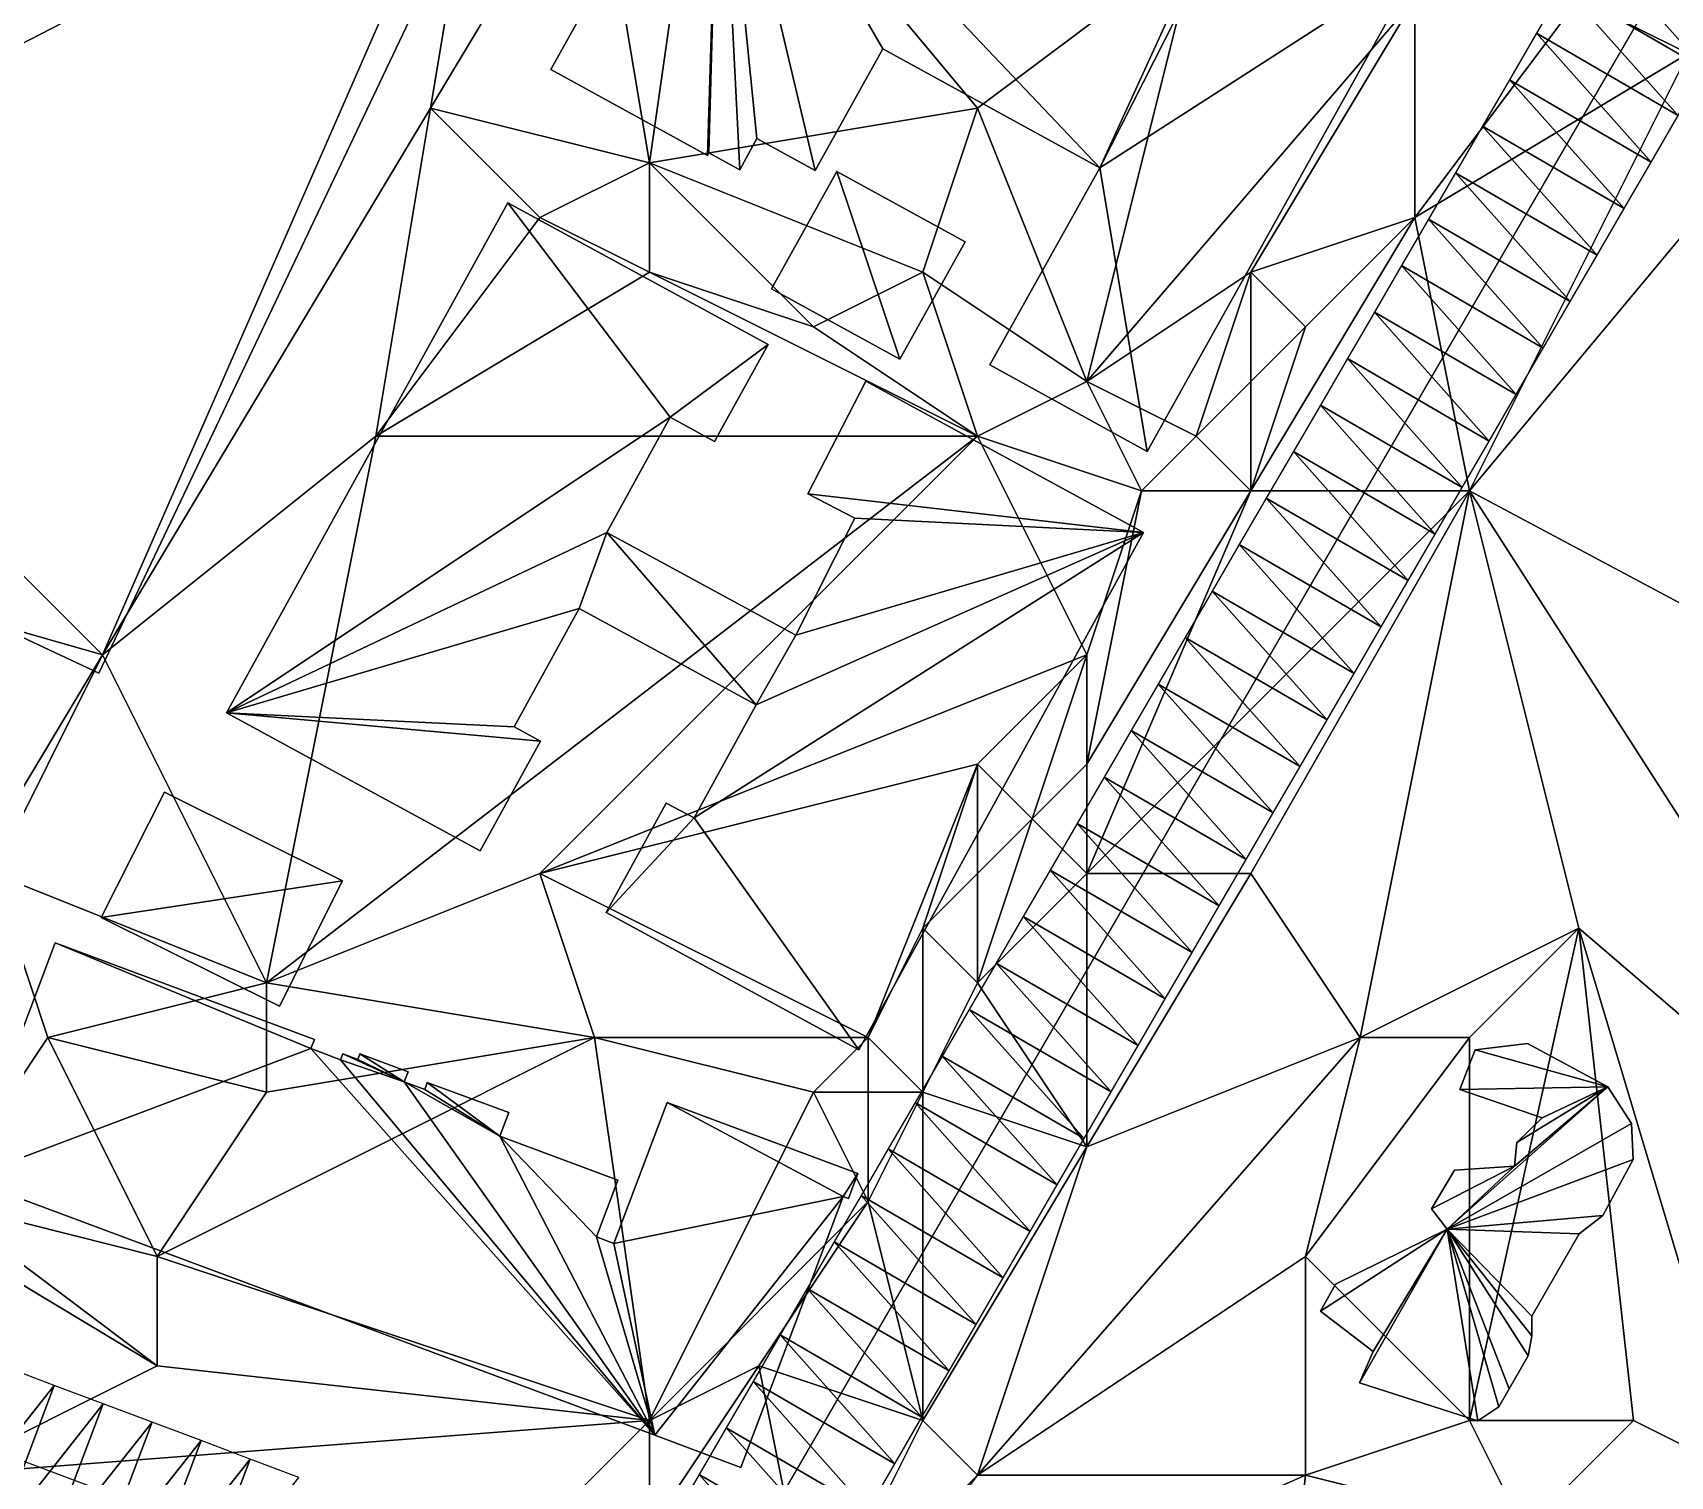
# Model space of a CAD drawing. Header units: metres. Extents: x -1103 to 901, y -902 to 905.
# Drawn here: x -946.6 to -886.7, y -166 to -113.2 of the extents above; entities that cross this region are included whole.
import ezdxf

# ---------------------------------------------------------------- set-up
doc = ezdxf.new("R2010")
doc.units = ezdxf.units.M
for name, color, linetype in [('OSM_BUILDING_FOOTPRINTS', 7, 'CONTINUOUS'), ('OSM_BUILDING_ROOFS', 1, 'CONTINUOUS'), ('OSM_BUILDING_WALLS', 8, 'CONTINUOUS'), ('OSM_ROAD_AXES', 2, 'CONTINUOUS'), ('OSM_ROAD_SURFACE', 9, 'CONTINUOUS'), ('OSM_TERRAIN', 3, 'CONTINUOUS')]:
    doc.layers.add(name, color=color, linetype=linetype)

msp = doc.modelspace()

# ---------------------------------------------------------------- linework, layer by layer
at = {"layer": 'OSM_BUILDING_FOOTPRINTS'}
for points in [[(-953.57, -92.561, 19.143), (-928.71, -104.239, 19.143), (-944.14, -136.664, 19.143), (-969, -124.998, 19.143), (-953.57, -92.561, 19.143)], [(-915.456, -113.827, 19.587), (-917.932, -118.284, 19.587), (-920.065, -117.112, 19.587), (-920.695, -118.251, 19.587), (-921.823, -117.631, 19.587), (-921.878, -117.731, 19.587), (-927.604, -114.59, 19.587), (-921.436, -103.52, 19.587), (-904.955, -112.588, 19.587), (-901.96, -107.225, 19.587), (-895.792, -110.62, 19.587), (-905.784, -128.557, 19.587), (-911.543, -125.395, 19.587), (-907.519, -118.184, 19.587), (-915.456, -113.827, 19.587)], [(-919.535, -122.608, 19.176), (-917.136, -118.317, 19.176), (-912.449, -120.894, 19.176), (-914.837, -125.185, 19.176), (-919.535, -122.608, 19.176)], [(-918.639, -135.282, 18.55), (-916.484, -131.002, 18.55), (-918.197, -130.106, 18.55), (-916.075, -125.992, 18.55), (-905.916, -131.521, 18.55), (-916.34, -150.443, 18.55), (-925.581, -145.423, 18.55), (-923.381, -141.419, 18.55), (-922.364, -141.961, 18.55), (-920.087, -137.825, 18.55), (-926.565, -134.308, 18.55), (-928.941, -138.633, 18.55), (-927.979, -139.152, 18.55), (-930.19, -143.167, 18.55), (-939.464, -138.124, 18.55), (-929.174, -119.467, 18.55), (-919.656, -124.643, 18.55), (-921.613, -128.193, 18.55), (-923.238, -127.308, 18.55), (-925.559, -131.522, 18.55), (-918.639, -135.282, 18.55)], [(-941.741, -141.022, 18.772), (-935.22, -144.262, 18.772), (-937.53, -148.851, 18.772), (-944.051, -145.611, 18.772), (-941.741, -141.022, 18.772)], [(-920.65, -165.727, 17.542), (-923.801, -164.544, 17.542), (-948.992, -155.155, 17.542), (-945.743, -146.529, 17.542), (-936.247, -150.068, 17.542), (-936.38, -150.399, 17.542), (-935.297, -150.809, 17.542), (-935.219, -150.587, 17.542), (-934.667, -150.798, 17.542), (-934.589, -150.587, 17.542), (-932.821, -151.251, 17.542), (-932.964, -151.616, 17.542), (-932.213, -151.892, 17.542), (-932.124, -151.638, 17.542), (-929.14, -152.744, 17.542), (-929.471, -153.606, 17.542), (-925.149, -155.21, 17.542), (-925.934, -157.289, 17.542), (-925.293, -157.532, 17.542), (-923.348, -152.368, 17.542), (-916.373, -154.966, 17.542), (-916.715, -155.884, 17.542), (-916.903, -155.807, 17.542), (-920.65, -165.727, 17.542)], [(-893.79, -150.443, 16.084), (-894.343, -151.892, 16.084), (-891.336, -152.931, 16.084), (-892.265, -153.838, 16.084), (-892.353, -154.701, 16.084), (-894.542, -154.844, 16.084), (-895.382, -156.26, 16.084), (-894.818, -157.001, 16.084), (-898.897, -159.014, 16.084), (-899.45, -160.009, 16.084), (-897.515, -161.48, 16.084), (-898.024, -162.63, 16.084), (-893.69, -164.023, 16.084), (-892.928, -163.504, 16.084), (-892.541, -162.851, 16.084), (-891.845, -161.635, 16.084), (-891.712, -160.905, 16.084), (-891.712, -160.186, 16.084), (-889.988, -157.178, 16.084), (-889.114, -156.503, 16.084), (-888.009, -154.457, 16.084), (-888.064, -153.141, 16.084), (-888.938, -151.803, 16.084), (-891.878, -150.211, 16.084), (-893.79, -150.443, 16.084)]]:
    msp.add_polyline3d(points, close=True, dxfattribs=at)
at = {"layer": 'OSM_BUILDING_ROOFS'}
for points in [[(-928.71, -104.239, 43.543), (-953.57, -92.561, 43.543), (-969, -124.998, 43.543)], [(-921.436, -103.52, 37.587), (-927.604, -114.59, 37.587), (-921.878, -117.731, 37.587)], [(-921.436, -103.52, 37.587), (-921.878, -117.731, 37.587), (-921.823, -117.631, 37.587)], [(-921.436, -103.52, 37.587), (-921.823, -117.631, 37.587), (-920.695, -118.251, 37.587)], [(-907.519, -118.184, 37.587), (-904.955, -112.588, 37.587), (-921.436, -103.52, 37.587)], [(-921.436, -103.52, 37.587), (-920.695, -118.251, 37.587), (-920.065, -117.112, 37.587)], [(-921.436, -103.52, 37.587), (-920.065, -117.112, 37.587), (-917.932, -118.284, 37.587)], [(-921.436, -103.52, 37.587), (-917.932, -118.284, 37.587), (-915.456, -113.827, 37.587)], [(-921.436, -103.52, 37.587), (-915.456, -113.827, 37.587), (-907.519, -118.184, 37.587)], [(-928.71, -104.239, 43.543), (-969, -124.998, 43.543), (-944.14, -136.664, 43.543)], [(-907.519, -118.184, 37.587), (-895.792, -110.62, 37.587), (-901.96, -107.225, 37.587)], [(-907.519, -118.184, 37.587), (-901.96, -107.225, 37.587), (-904.955, -112.588, 37.587)], [(-907.519, -118.184, 37.587), (-905.784, -128.557, 37.587), (-895.792, -110.62, 37.587)], [(-917.136, -118.317, 29.176), (-919.535, -122.608, 29.176), (-914.837, -125.185, 29.176)], [(-917.136, -118.317, 29.176), (-914.837, -125.185, 29.176), (-912.449, -120.894, 29.176)], [(-907.519, -118.184, 37.587), (-911.543, -125.395, 37.587), (-905.784, -128.557, 37.587)], [(-923.238, -127.308, 36.55), (-929.174, -119.467, 36.55), (-939.464, -138.124, 36.55)], [(-923.238, -127.308, 36.55), (-919.656, -124.643, 36.55), (-929.174, -119.467, 36.55)], [(-923.238, -127.308, 36.55), (-921.613, -128.193, 36.55), (-919.656, -124.643, 36.55)], [(-905.916, -131.521, 36.55), (-916.075, -125.992, 36.55), (-918.197, -130.106, 36.55)], [(-925.559, -131.522, 36.55), (-923.238, -127.308, 36.55), (-939.464, -138.124, 36.55)], [(-905.916, -131.521, 36.55), (-918.197, -130.106, 36.55), (-916.484, -131.002, 36.55)], [(-905.916, -131.521, 36.55), (-916.484, -131.002, 36.55), (-918.639, -135.282, 36.55)], [(-925.559, -131.522, 36.55), (-939.464, -138.124, 36.55), (-926.565, -134.308, 36.55)], [(-925.559, -131.522, 36.55), (-926.565, -134.308, 36.55), (-920.087, -137.825, 36.55)], [(-920.087, -137.825, 36.55), (-918.639, -135.282, 36.55), (-925.559, -131.522, 36.55)], [(-922.364, -141.961, 36.55), (-916.34, -150.443, 36.55), (-905.916, -131.521, 36.55)], [(-920.087, -137.825, 36.55), (-922.364, -141.961, 36.55), (-905.916, -131.521, 36.55)], [(-920.087, -137.825, 36.55), (-905.916, -131.521, 36.55), (-918.639, -135.282, 36.55)], [(-939.464, -138.124, 36.55), (-928.941, -138.633, 36.55), (-926.565, -134.308, 36.55)], [(-939.464, -138.124, 36.55), (-930.19, -143.167, 36.55), (-927.979, -139.152, 36.55)], [(-939.464, -138.124, 36.55), (-927.979, -139.152, 36.55), (-928.941, -138.633, 36.55)], [(-935.22, -144.262, 28.772), (-941.741, -141.022, 28.772), (-944.051, -145.611, 28.772)], [(-922.364, -141.961, 36.55), (-923.381, -141.419, 36.55), (-925.581, -145.423, 36.55)], [(-922.364, -141.961, 36.55), (-925.581, -145.423, 36.55), (-916.34, -150.443, 36.55)], [(-935.22, -144.262, 28.772), (-944.051, -145.611, 28.772), (-937.53, -148.851, 28.772)], [(-936.38, -150.399, 35.542), (-945.743, -146.529, 35.542), (-948.992, -155.155, 35.542)], [(-936.38, -150.399, 35.542), (-936.247, -150.068, 35.542), (-945.743, -146.529, 35.542)], [(-888.938, -151.803, 21.284), (-891.878, -150.211, 21.284), (-893.79, -150.443, 21.284)], [(-936.38, -150.399, 35.542), (-948.992, -155.155, 35.542), (-923.801, -164.544, 35.542)], [(-923.801, -164.544, 35.542), (-935.297, -150.809, 35.542), (-936.38, -150.399, 35.542)], [(-932.964, -151.616, 35.542), (-935.219, -150.587, 35.542), (-935.297, -150.809, 35.542)], [(-923.801, -164.544, 35.542), (-932.964, -151.616, 35.542), (-935.297, -150.809, 35.542)], [(-932.964, -151.616, 35.542), (-934.667, -150.798, 35.542), (-935.219, -150.587, 35.542)], [(-932.964, -151.616, 35.542), (-934.589, -150.587, 35.542), (-934.667, -150.798, 35.542)], [(-932.964, -151.616, 35.542), (-932.821, -151.251, 35.542), (-934.589, -150.587, 35.542)], [(-888.938, -151.803, 21.284), (-893.79, -150.443, 21.284), (-894.343, -151.892, 21.284)], [(-929.471, -153.606, 35.542), (-932.213, -151.892, 35.542), (-932.964, -151.616, 35.542)], [(-923.801, -164.544, 35.542), (-929.471, -153.606, 35.542), (-932.964, -151.616, 35.542)], [(-929.471, -153.606, 35.542), (-932.124, -151.638, 35.542), (-932.213, -151.892, 35.542)], [(-929.471, -153.606, 35.542), (-929.14, -152.744, 35.542), (-932.124, -151.638, 35.542)], [(-894.818, -157.001, 21.284), (-888.064, -153.141, 21.284), (-888.938, -151.803, 21.284)], [(-894.818, -157.001, 21.284), (-888.938, -151.803, 21.284), (-892.353, -154.701, 21.284)], [(-888.938, -151.803, 21.284), (-894.343, -151.892, 21.284), (-891.336, -152.931, 21.284)], [(-888.938, -151.803, 21.284), (-892.265, -153.838, 21.284), (-892.353, -154.701, 21.284)], [(-888.938, -151.803, 21.284), (-891.336, -152.931, 21.284), (-892.265, -153.838, 21.284)], [(-916.903, -155.807, 35.542), (-923.348, -152.368, 35.542), (-925.293, -157.532, 35.542)], [(-916.903, -155.807, 35.542), (-916.373, -154.966, 35.542), (-923.348, -152.368, 35.542)], [(-894.818, -157.001, 21.284), (-888.009, -154.457, 21.284), (-888.064, -153.141, 21.284)], [(-925.934, -157.289, 35.542), (-925.149, -155.21, 35.542), (-929.471, -153.606, 35.542)], [(-923.801, -164.544, 35.542), (-925.934, -157.289, 35.542), (-929.471, -153.606, 35.542)], [(-894.818, -157.001, 21.284), (-889.114, -156.503, 21.284), (-888.009, -154.457, 21.284)], [(-916.903, -155.807, 35.542), (-916.715, -155.884, 35.542), (-916.373, -154.966, 35.542)], [(-892.353, -154.701, 21.284), (-894.542, -154.844, 21.284), (-895.382, -156.26, 21.284)], [(-892.353, -154.701, 21.284), (-895.382, -156.26, 21.284), (-894.818, -157.001, 21.284)], [(-923.801, -164.544, 35.542), (-916.903, -155.807, 35.542), (-925.293, -157.532, 35.542)], [(-923.801, -164.544, 35.542), (-920.65, -165.727, 35.542), (-916.903, -155.807, 35.542)], [(-894.818, -157.001, 21.284), (-889.988, -157.178, 21.284), (-889.114, -156.503, 21.284)], [(-923.801, -164.544, 35.542), (-925.293, -157.532, 35.542), (-925.934, -157.289, 35.542)], [(-894.818, -157.001, 21.284), (-898.897, -159.014, 21.284), (-899.45, -160.009, 21.284)], [(-894.818, -157.001, 21.284), (-899.45, -160.009, 21.284), (-897.515, -161.48, 21.284)], [(-894.818, -157.001, 21.284), (-897.515, -161.48, 21.284), (-898.024, -162.63, 21.284)], [(-894.818, -157.001, 21.284), (-898.024, -162.63, 21.284), (-893.69, -164.023, 21.284)], [(-894.818, -157.001, 21.284), (-893.69, -164.023, 21.284), (-892.928, -163.504, 21.284)], [(-894.818, -157.001, 21.284), (-892.928, -163.504, 21.284), (-892.541, -162.851, 21.284)], [(-894.818, -157.001, 21.284), (-892.541, -162.851, 21.284), (-891.845, -161.635, 21.284)], [(-894.818, -157.001, 21.284), (-891.845, -161.635, 21.284), (-891.712, -160.905, 21.284)], [(-894.818, -157.001, 21.284), (-891.712, -160.905, 21.284), (-891.712, -160.186, 21.284)], [(-894.818, -157.001, 21.284), (-891.712, -160.186, 21.284), (-889.988, -157.178, 21.284)]]:
    msp.add_3dface(points, dxfattribs=at)
at = {"layer": 'OSM_BUILDING_WALLS'}
for points in [[(-921.436, -103.52, 19.587), (-927.604, -114.59, 19.587), (-927.604, -114.59, 37.587)], [(-921.436, -103.52, 19.587), (-927.604, -114.59, 37.587), (-921.436, -103.52, 37.587)], [(-944.14, -136.664, 19.143), (-928.71, -104.239, 19.143), (-928.71, -104.239, 43.543)], [(-944.14, -136.664, 19.143), (-928.71, -104.239, 43.543), (-944.14, -136.664, 43.543)], [(-905.784, -128.557, 19.587), (-895.792, -110.62, 19.587), (-895.792, -110.62, 37.587)], [(-905.784, -128.557, 19.587), (-895.792, -110.62, 37.587), (-905.784, -128.557, 37.587)], [(-917.932, -118.284, 19.587), (-915.456, -113.827, 19.587), (-915.456, -113.827, 37.587)], [(-917.932, -118.284, 19.587), (-915.456, -113.827, 37.587), (-917.932, -118.284, 37.587)], [(-915.456, -113.827, 19.587), (-907.519, -118.184, 19.587), (-907.519, -118.184, 37.587)], [(-915.456, -113.827, 19.587), (-907.519, -118.184, 37.587), (-915.456, -113.827, 37.587)], [(-927.604, -114.59, 19.587), (-921.878, -117.731, 19.587), (-921.878, -117.731, 37.587)], [(-927.604, -114.59, 19.587), (-921.878, -117.731, 37.587), (-927.604, -114.59, 37.587)], [(-920.695, -118.251, 19.587), (-920.065, -117.112, 19.587), (-920.065, -117.112, 37.587)], [(-920.695, -118.251, 19.587), (-920.065, -117.112, 37.587), (-920.695, -118.251, 37.587)], [(-920.065, -117.112, 19.587), (-917.932, -118.284, 19.587), (-917.932, -118.284, 37.587)], [(-920.065, -117.112, 19.587), (-917.932, -118.284, 37.587), (-920.065, -117.112, 37.587)], [(-921.878, -117.731, 19.587), (-921.823, -117.631, 19.587), (-921.823, -117.631, 37.587)], [(-921.878, -117.731, 19.587), (-921.823, -117.631, 37.587), (-921.878, -117.731, 37.587)], [(-921.823, -117.631, 19.587), (-920.695, -118.251, 19.587), (-920.695, -118.251, 37.587)], [(-921.823, -117.631, 19.587), (-920.695, -118.251, 37.587), (-921.823, -117.631, 37.587)], [(-917.136, -118.317, 19.176), (-919.535, -122.608, 19.176), (-919.535, -122.608, 29.176)], [(-917.136, -118.317, 19.176), (-919.535, -122.608, 29.176), (-917.136, -118.317, 29.176)], [(-912.449, -120.894, 19.176), (-917.136, -118.317, 19.176), (-917.136, -118.317, 29.176)], [(-912.449, -120.894, 19.176), (-917.136, -118.317, 29.176), (-912.449, -120.894, 29.176)], [(-907.519, -118.184, 19.587), (-911.543, -125.395, 19.587), (-911.543, -125.395, 37.587)], [(-907.519, -118.184, 19.587), (-911.543, -125.395, 37.587), (-907.519, -118.184, 37.587)], [(-929.174, -119.467, 18.55), (-939.464, -138.124, 18.55), (-939.464, -138.124, 36.55)], [(-929.174, -119.467, 18.55), (-939.464, -138.124, 36.55), (-929.174, -119.467, 36.55)], [(-919.656, -124.643, 18.55), (-929.174, -119.467, 18.55), (-929.174, -119.467, 36.55)], [(-919.656, -124.643, 18.55), (-929.174, -119.467, 36.55), (-919.656, -124.643, 36.55)], [(-914.837, -125.185, 19.176), (-912.449, -120.894, 19.176), (-912.449, -120.894, 29.176)], [(-914.837, -125.185, 19.176), (-912.449, -120.894, 29.176), (-914.837, -125.185, 29.176)], [(-919.535, -122.608, 19.176), (-914.837, -125.185, 19.176), (-914.837, -125.185, 29.176)], [(-919.535, -122.608, 19.176), (-914.837, -125.185, 29.176), (-919.535, -122.608, 29.176)], [(-969, -124.998, 19.143), (-944.14, -136.664, 19.143), (-944.14, -136.664, 43.543)], [(-969, -124.998, 19.143), (-944.14, -136.664, 43.543), (-969, -124.998, 43.543)], [(-921.613, -128.193, 18.55), (-919.656, -124.643, 18.55), (-919.656, -124.643, 36.55)], [(-921.613, -128.193, 18.55), (-919.656, -124.643, 36.55), (-921.613, -128.193, 36.55)], [(-911.543, -125.395, 19.587), (-905.784, -128.557, 19.587), (-905.784, -128.557, 37.587)], [(-911.543, -125.395, 19.587), (-905.784, -128.557, 37.587), (-911.543, -125.395, 37.587)], [(-916.075, -125.992, 18.55), (-918.197, -130.106, 18.55), (-918.197, -130.106, 36.55)], [(-916.075, -125.992, 18.55), (-918.197, -130.106, 36.55), (-916.075, -125.992, 36.55)], [(-905.916, -131.521, 18.55), (-916.075, -125.992, 18.55), (-916.075, -125.992, 36.55)], [(-905.916, -131.521, 18.55), (-916.075, -125.992, 36.55), (-905.916, -131.521, 36.55)], [(-925.559, -131.522, 18.55), (-923.238, -127.308, 18.55), (-923.238, -127.308, 36.55)], [(-925.559, -131.522, 18.55), (-923.238, -127.308, 36.55), (-925.559, -131.522, 36.55)], [(-923.238, -127.308, 18.55), (-921.613, -128.193, 18.55), (-921.613, -128.193, 36.55)], [(-923.238, -127.308, 18.55), (-921.613, -128.193, 36.55), (-923.238, -127.308, 36.55)], [(-918.197, -130.106, 18.55), (-916.484, -131.002, 18.55), (-916.484, -131.002, 36.55)], [(-918.197, -130.106, 18.55), (-916.484, -131.002, 36.55), (-918.197, -130.106, 36.55)], [(-916.484, -131.002, 18.55), (-918.639, -135.282, 18.55), (-918.639, -135.282, 36.55)], [(-916.484, -131.002, 18.55), (-918.639, -135.282, 36.55), (-916.484, -131.002, 36.55)], [(-918.639, -135.282, 18.55), (-925.559, -131.522, 18.55), (-925.559, -131.522, 36.55)], [(-918.639, -135.282, 18.55), (-925.559, -131.522, 36.55), (-918.639, -135.282, 36.55)], [(-916.34, -150.443, 18.55), (-905.916, -131.521, 18.55), (-905.916, -131.521, 36.55)], [(-916.34, -150.443, 18.55), (-905.916, -131.521, 36.55), (-916.34, -150.443, 36.55)], [(-928.941, -138.633, 18.55), (-926.565, -134.308, 18.55), (-926.565, -134.308, 36.55)], [(-928.941, -138.633, 18.55), (-926.565, -134.308, 36.55), (-928.941, -138.633, 36.55)], [(-926.565, -134.308, 18.55), (-920.087, -137.825, 18.55), (-920.087, -137.825, 36.55)], [(-926.565, -134.308, 18.55), (-920.087, -137.825, 36.55), (-926.565, -134.308, 36.55)], [(-939.464, -138.124, 18.55), (-930.19, -143.167, 18.55), (-930.19, -143.167, 36.55)], [(-939.464, -138.124, 18.55), (-930.19, -143.167, 36.55), (-939.464, -138.124, 36.55)], [(-920.087, -137.825, 18.55), (-922.364, -141.961, 18.55), (-922.364, -141.961, 36.55)], [(-920.087, -137.825, 18.55), (-922.364, -141.961, 36.55), (-920.087, -137.825, 36.55)], [(-927.979, -139.152, 18.55), (-928.941, -138.633, 18.55), (-928.941, -138.633, 36.55)], [(-927.979, -139.152, 18.55), (-928.941, -138.633, 36.55), (-927.979, -139.152, 36.55)], [(-930.19, -143.167, 18.55), (-927.979, -139.152, 18.55), (-927.979, -139.152, 36.55)], [(-930.19, -143.167, 18.55), (-927.979, -139.152, 36.55), (-930.19, -143.167, 36.55)], [(-941.741, -141.022, 18.772), (-944.051, -145.611, 18.772), (-944.051, -145.611, 28.772)], [(-941.741, -141.022, 18.772), (-944.051, -145.611, 28.772), (-941.741, -141.022, 28.772)], [(-935.22, -144.262, 18.772), (-941.741, -141.022, 18.772), (-941.741, -141.022, 28.772)], [(-935.22, -144.262, 18.772), (-941.741, -141.022, 28.772), (-935.22, -144.262, 28.772)], [(-923.381, -141.419, 18.55), (-925.581, -145.423, 18.55), (-925.581, -145.423, 36.55)], [(-923.381, -141.419, 18.55), (-925.581, -145.423, 36.55), (-923.381, -141.419, 36.55)], [(-922.364, -141.961, 18.55), (-923.381, -141.419, 18.55), (-923.381, -141.419, 36.55)], [(-922.364, -141.961, 18.55), (-923.381, -141.419, 36.55), (-922.364, -141.961, 36.55)], [(-937.53, -148.851, 18.772), (-935.22, -144.262, 18.772), (-935.22, -144.262, 28.772)], [(-937.53, -148.851, 18.772), (-935.22, -144.262, 28.772), (-937.53, -148.851, 28.772)], [(-925.581, -145.423, 18.55), (-916.34, -150.443, 18.55), (-916.34, -150.443, 36.55)], [(-925.581, -145.423, 18.55), (-916.34, -150.443, 36.55), (-925.581, -145.423, 36.55)], [(-944.051, -145.611, 18.772), (-937.53, -148.851, 18.772), (-937.53, -148.851, 28.772)], [(-944.051, -145.611, 18.772), (-937.53, -148.851, 28.772), (-944.051, -145.611, 28.772)], [(-945.743, -146.529, 17.542), (-948.992, -155.155, 17.542), (-948.992, -155.155, 35.542)], [(-945.743, -146.529, 17.542), (-948.992, -155.155, 35.542), (-945.743, -146.529, 35.542)], [(-936.247, -150.068, 17.542), (-945.743, -146.529, 17.542), (-945.743, -146.529, 35.542)], [(-936.247, -150.068, 17.542), (-945.743, -146.529, 35.542), (-936.247, -150.068, 35.542)], [(-936.38, -150.399, 17.542), (-936.247, -150.068, 17.542), (-936.247, -150.068, 35.542)], [(-936.38, -150.399, 17.542), (-936.247, -150.068, 35.542), (-936.38, -150.399, 35.542)], [(-891.878, -150.211, 16.084), (-893.79, -150.443, 16.084), (-893.79, -150.443, 21.284)], [(-891.878, -150.211, 16.084), (-893.79, -150.443, 21.284), (-891.878, -150.211, 21.284)], [(-888.938, -151.803, 16.084), (-891.878, -150.211, 16.084), (-891.878, -150.211, 21.284)], [(-888.938, -151.803, 16.084), (-891.878, -150.211, 21.284), (-888.938, -151.803, 21.284)], [(-935.297, -150.809, 17.542), (-936.38, -150.399, 17.542), (-936.38, -150.399, 35.542)], [(-935.297, -150.809, 17.542), (-936.38, -150.399, 35.542), (-935.297, -150.809, 35.542)], [(-935.219, -150.587, 17.542), (-935.297, -150.809, 17.542), (-935.297, -150.809, 35.542)], [(-935.219, -150.587, 17.542), (-935.297, -150.809, 35.542), (-935.219, -150.587, 35.542)], [(-934.667, -150.798, 17.542), (-935.219, -150.587, 17.542), (-935.219, -150.587, 35.542)], [(-934.667, -150.798, 17.542), (-935.219, -150.587, 35.542), (-934.667, -150.798, 35.542)], [(-934.589, -150.587, 17.542), (-934.667, -150.798, 17.542), (-934.667, -150.798, 35.542)], [(-934.589, -150.587, 17.542), (-934.667, -150.798, 35.542), (-934.589, -150.587, 35.542)], [(-932.821, -151.251, 17.542), (-934.589, -150.587, 17.542), (-934.589, -150.587, 35.542)], [(-932.821, -151.251, 17.542), (-934.589, -150.587, 35.542), (-932.821, -151.251, 35.542)], [(-893.79, -150.443, 16.084), (-894.343, -151.892, 16.084), (-894.343, -151.892, 21.284)], [(-893.79, -150.443, 16.084), (-894.343, -151.892, 21.284), (-893.79, -150.443, 21.284)], [(-932.964, -151.616, 17.542), (-932.821, -151.251, 17.542), (-932.821, -151.251, 35.542)], [(-932.964, -151.616, 17.542), (-932.821, -151.251, 35.542), (-932.964, -151.616, 35.542)], [(-932.213, -151.892, 17.542), (-932.964, -151.616, 17.542), (-932.964, -151.616, 35.542)], [(-932.213, -151.892, 17.542), (-932.964, -151.616, 35.542), (-932.213, -151.892, 35.542)], [(-932.124, -151.638, 17.542), (-932.213, -151.892, 17.542), (-932.213, -151.892, 35.542)], [(-932.124, -151.638, 17.542), (-932.213, -151.892, 35.542), (-932.124, -151.638, 35.542)], [(-929.14, -152.744, 17.542), (-932.124, -151.638, 17.542), (-932.124, -151.638, 35.542)], [(-929.14, -152.744, 17.542), (-932.124, -151.638, 35.542), (-929.14, -152.744, 35.542)], [(-894.343, -151.892, 16.084), (-891.336, -152.931, 16.084), (-891.336, -152.931, 21.284)], [(-894.343, -151.892, 16.084), (-891.336, -152.931, 21.284), (-894.343, -151.892, 21.284)], [(-888.064, -153.141, 16.084), (-888.938, -151.803, 16.084), (-888.938, -151.803, 21.284)], [(-888.064, -153.141, 16.084), (-888.938, -151.803, 21.284), (-888.064, -153.141, 21.284)], [(-929.471, -153.606, 17.542), (-929.14, -152.744, 17.542), (-929.14, -152.744, 35.542)], [(-929.471, -153.606, 17.542), (-929.14, -152.744, 35.542), (-929.471, -153.606, 35.542)], [(-923.348, -152.368, 17.542), (-925.293, -157.532, 17.542), (-925.293, -157.532, 35.542)], [(-923.348, -152.368, 17.542), (-925.293, -157.532, 35.542), (-923.348, -152.368, 35.542)], [(-916.373, -154.966, 17.542), (-923.348, -152.368, 17.542), (-923.348, -152.368, 35.542)], [(-916.373, -154.966, 17.542), (-923.348, -152.368, 35.542), (-916.373, -154.966, 35.542)], [(-891.336, -152.931, 16.084), (-892.265, -153.838, 16.084), (-892.265, -153.838, 21.284)], [(-891.336, -152.931, 16.084), (-892.265, -153.838, 21.284), (-891.336, -152.931, 21.284)], [(-888.009, -154.457, 16.084), (-888.064, -153.141, 16.084), (-888.064, -153.141, 21.284)], [(-888.009, -154.457, 16.084), (-888.064, -153.141, 21.284), (-888.009, -154.457, 21.284)], [(-925.149, -155.21, 17.542), (-929.471, -153.606, 17.542), (-929.471, -153.606, 35.542)], [(-925.149, -155.21, 17.542), (-929.471, -153.606, 35.542), (-925.149, -155.21, 35.542)], [(-892.265, -153.838, 16.084), (-892.353, -154.701, 16.084), (-892.353, -154.701, 21.284)], [(-892.265, -153.838, 16.084), (-892.353, -154.701, 21.284), (-892.265, -153.838, 21.284)], [(-889.114, -156.503, 16.084), (-888.009, -154.457, 16.084), (-888.009, -154.457, 21.284)], [(-889.114, -156.503, 16.084), (-888.009, -154.457, 21.284), (-889.114, -156.503, 21.284)], [(-948.992, -155.155, 17.542), (-923.801, -164.544, 17.542), (-923.801, -164.544, 35.542)], [(-948.992, -155.155, 17.542), (-923.801, -164.544, 35.542), (-948.992, -155.155, 35.542)], [(-916.715, -155.884, 17.542), (-916.373, -154.966, 17.542), (-916.373, -154.966, 35.542)], [(-916.715, -155.884, 17.542), (-916.373, -154.966, 35.542), (-916.715, -155.884, 35.542)], [(-894.542, -154.844, 16.084), (-895.382, -156.26, 16.084), (-895.382, -156.26, 21.284)], [(-894.542, -154.844, 16.084), (-895.382, -156.26, 21.284), (-894.542, -154.844, 21.284)], [(-892.353, -154.701, 16.084), (-894.542, -154.844, 16.084), (-894.542, -154.844, 21.284)], [(-892.353, -154.701, 16.084), (-894.542, -154.844, 21.284), (-892.353, -154.701, 21.284)], [(-925.934, -157.289, 17.542), (-925.149, -155.21, 17.542), (-925.149, -155.21, 35.542)], [(-925.934, -157.289, 17.542), (-925.149, -155.21, 35.542), (-925.934, -157.289, 35.542)], [(-920.65, -165.727, 17.542), (-916.903, -155.807, 17.542), (-916.903, -155.807, 35.542)], [(-920.65, -165.727, 17.542), (-916.903, -155.807, 35.542), (-920.65, -165.727, 35.542)], [(-916.903, -155.807, 17.542), (-916.715, -155.884, 17.542), (-916.715, -155.884, 35.542)], [(-916.903, -155.807, 17.542), (-916.715, -155.884, 35.542), (-916.903, -155.807, 35.542)], [(-895.382, -156.26, 16.084), (-894.818, -157.001, 16.084), (-894.818, -157.001, 21.284)], [(-895.382, -156.26, 16.084), (-894.818, -157.001, 21.284), (-895.382, -156.26, 21.284)], [(-889.988, -157.178, 16.084), (-889.114, -156.503, 16.084), (-889.114, -156.503, 21.284)], [(-889.988, -157.178, 16.084), (-889.114, -156.503, 21.284), (-889.988, -157.178, 21.284)], [(-925.293, -157.532, 17.542), (-925.934, -157.289, 17.542), (-925.934, -157.289, 35.542)], [(-925.293, -157.532, 17.542), (-925.934, -157.289, 35.542), (-925.293, -157.532, 35.542)], [(-894.818, -157.001, 16.084), (-898.897, -159.014, 16.084), (-898.897, -159.014, 21.284)], [(-894.818, -157.001, 16.084), (-898.897, -159.014, 21.284), (-894.818, -157.001, 21.284)], [(-891.712, -160.186, 16.084), (-889.988, -157.178, 16.084), (-889.988, -157.178, 21.284)], [(-891.712, -160.186, 16.084), (-889.988, -157.178, 21.284), (-891.712, -160.186, 21.284)], [(-898.897, -159.014, 16.084), (-899.45, -160.009, 16.084), (-899.45, -160.009, 21.284)], [(-898.897, -159.014, 16.084), (-899.45, -160.009, 21.284), (-898.897, -159.014, 21.284)], [(-899.45, -160.009, 16.084), (-897.515, -161.48, 16.084), (-897.515, -161.48, 21.284)], [(-899.45, -160.009, 16.084), (-897.515, -161.48, 21.284), (-899.45, -160.009, 21.284)], [(-891.712, -160.905, 16.084), (-891.712, -160.186, 16.084), (-891.712, -160.186, 21.284)], [(-891.712, -160.905, 16.084), (-891.712, -160.186, 21.284), (-891.712, -160.905, 21.284)], [(-891.845, -161.635, 16.084), (-891.712, -160.905, 16.084), (-891.712, -160.905, 21.284)], [(-891.845, -161.635, 16.084), (-891.712, -160.905, 21.284), (-891.845, -161.635, 21.284)], [(-897.515, -161.48, 16.084), (-898.024, -162.63, 16.084), (-898.024, -162.63, 21.284)], [(-897.515, -161.48, 16.084), (-898.024, -162.63, 21.284), (-897.515, -161.48, 21.284)], [(-892.541, -162.851, 16.084), (-891.845, -161.635, 16.084), (-891.845, -161.635, 21.284)], [(-892.541, -162.851, 16.084), (-891.845, -161.635, 21.284), (-892.541, -162.851, 21.284)], [(-898.024, -162.63, 16.084), (-893.69, -164.023, 16.084), (-893.69, -164.023, 21.284)], [(-898.024, -162.63, 16.084), (-893.69, -164.023, 21.284), (-898.024, -162.63, 21.284)], [(-892.928, -163.504, 16.084), (-892.541, -162.851, 16.084), (-892.541, -162.851, 21.284)], [(-892.928, -163.504, 16.084), (-892.541, -162.851, 21.284), (-892.928, -163.504, 21.284)], [(-893.69, -164.023, 16.084), (-892.928, -163.504, 16.084), (-892.928, -163.504, 21.284)], [(-893.69, -164.023, 16.084), (-892.928, -163.504, 21.284), (-893.69, -164.023, 21.284)], [(-923.801, -164.544, 17.542), (-920.65, -165.727, 17.542), (-920.65, -165.727, 35.542)], [(-923.801, -164.544, 17.542), (-920.65, -165.727, 35.542), (-923.801, -164.544, 35.542)]]:
    msp.add_3dface(points, dxfattribs=at)
at = {"layer": 'OSM_ROAD_AXES'}
for points in [[(-971.374, -249.688, 19.736), (-946.018, -209.72, 20.933), (-932.522, -188.951, 19.909), (-923.535, -174.287, 19.537), (-875.121, -90.956, 21.741), (-849.732, -46.742, 21.958), (-830.731, -13.908, 20.024), (-809.84, 21.703, 16.404), (-809.409, 22.466, 16.407)], [(-899.913, -187.933, 15.965), (-923.535, -174.287, 19.537), (-950.418, -164.179, 21.108), (-986.553, -150.588, 22.518), (-1024.611, -135.604, 20.017), (-1043.435, -128.538, 18.558), (-1060.204, -123.263, 17.236)]]:
    msp.add_polyline3d(points, dxfattribs=at)
at = {"layer": 'OSM_ROAD_SURFACE'}
for points in [[(-885.372, -114.571, 21.374), (-889.572, -109.857, 21.592), (-890.56, -111.557, 21.521)], [(-885.372, -114.571, 21.374), (-884.384, -112.871, 21.474), (-889.572, -109.857, 21.592)], [(-886.36, -116.272, 21.295), (-890.56, -111.557, 21.521), (-891.548, -113.258, 21.417)], [(-886.36, -116.272, 21.295), (-885.372, -114.571, 21.374), (-890.56, -111.557, 21.521)], [(-887.348, -117.973, 21.221), (-891.548, -113.258, 21.417), (-892.536, -114.959, 21.3)], [(-887.348, -117.973, 21.221), (-886.36, -116.272, 21.295), (-891.548, -113.258, 21.417)], [(-888.336, -119.673, 21.147), (-892.536, -114.959, 21.3), (-893.524, -116.659, 21.184)], [(-888.336, -119.673, 21.147), (-887.348, -117.973, 21.221), (-892.536, -114.959, 21.3)], [(-889.324, -121.374, 21.073), (-893.524, -116.659, 21.184), (-894.512, -118.36, 21.105)], [(-889.324, -121.374, 21.073), (-888.336, -119.673, 21.147), (-893.524, -116.659, 21.184)], [(-890.312, -123.075, 20.999), (-894.512, -118.36, 21.105), (-895.5, -120.06, 21.024)], [(-890.312, -123.075, 20.999), (-889.324, -121.374, 21.073), (-894.512, -118.36, 21.105)], [(-891.3, -124.775, 20.925), (-895.5, -120.06, 21.024), (-896.488, -121.761, 20.933)], [(-891.3, -124.775, 20.925), (-890.312, -123.075, 20.999), (-895.5, -120.06, 21.024)], [(-892.288, -126.476, 20.842), (-896.488, -121.761, 20.933), (-897.476, -123.462, 20.846)], [(-892.288, -126.476, 20.842), (-891.3, -124.775, 20.925), (-896.488, -121.761, 20.933)], [(-893.276, -128.176, 20.746), (-897.476, -123.462, 20.846), (-898.464, -125.162, 20.759)], [(-893.276, -128.176, 20.746), (-892.288, -126.476, 20.842), (-897.476, -123.462, 20.846)], [(-894.264, -129.877, 20.651), (-898.464, -125.162, 20.759), (-899.452, -126.863, 20.671)], [(-894.264, -129.877, 20.651), (-893.276, -128.176, 20.746), (-898.464, -125.162, 20.759)], [(-895.252, -131.578, 20.539), (-899.452, -126.863, 20.671), (-900.44, -128.564, 20.584)], [(-895.252, -131.578, 20.539), (-894.264, -129.877, 20.651), (-899.452, -126.863, 20.671)], [(-896.24, -133.278, 20.426), (-900.44, -128.564, 20.584), (-901.428, -130.264, 20.492)], [(-896.24, -133.278, 20.426), (-895.252, -131.578, 20.539), (-900.44, -128.564, 20.584)], [(-897.228, -134.979, 20.312), (-901.428, -130.264, 20.492), (-902.416, -131.965, 20.377)], [(-897.228, -134.979, 20.312), (-896.24, -133.278, 20.426), (-901.428, -130.264, 20.492)], [(-898.216, -136.68, 20.199), (-902.416, -131.965, 20.377), (-903.404, -133.665, 20.262)], [(-898.216, -136.68, 20.199), (-897.228, -134.979, 20.312), (-902.416, -131.965, 20.377)], [(-899.204, -138.38, 20.086), (-903.404, -133.665, 20.262), (-904.392, -135.366, 20.153)], [(-899.204, -138.38, 20.086), (-898.216, -136.68, 20.199), (-903.404, -133.665, 20.262)], [(-900.193, -140.081, 19.972), (-904.392, -135.366, 20.153), (-905.38, -137.067, 20.054)], [(-900.193, -140.081, 19.972), (-899.204, -138.38, 20.086), (-904.392, -135.366, 20.153)], [(-901.181, -141.781, 19.859), (-905.38, -137.067, 20.054), (-906.369, -138.767, 19.956)], [(-901.181, -141.781, 19.859), (-900.193, -140.081, 19.972), (-905.38, -137.067, 20.054)], [(-902.169, -143.482, 19.746), (-906.369, -138.767, 19.956), (-907.357, -140.468, 19.857)], [(-902.169, -143.482, 19.746), (-901.181, -141.781, 19.859), (-906.369, -138.767, 19.956)], [(-903.157, -145.183, 19.671), (-907.357, -140.468, 19.857), (-908.345, -142.168, 19.802)], [(-903.157, -145.183, 19.671), (-902.169, -143.482, 19.746), (-907.357, -140.468, 19.857)], [(-904.145, -146.883, 19.613), (-908.345, -142.168, 19.802), (-909.333, -143.869, 19.761)], [(-904.145, -146.883, 19.613), (-903.157, -145.183, 19.671), (-908.345, -142.168, 19.802)], [(-905.133, -148.584, 19.554), (-909.333, -143.869, 19.761), (-910.321, -145.57, 19.636)], [(-905.133, -148.584, 19.554), (-904.145, -146.883, 19.613), (-909.333, -143.869, 19.761)], [(-906.121, -150.284, 19.496), (-910.321, -145.57, 19.636), (-911.309, -147.27, 19.51)], [(-906.121, -150.284, 19.496), (-905.133, -148.584, 19.554), (-910.321, -145.57, 19.636)], [(-907.109, -151.985, 19.438), (-911.309, -147.27, 19.51), (-912.297, -148.971, 19.465)], [(-907.109, -151.985, 19.438), (-906.121, -150.284, 19.496), (-911.309, -147.27, 19.51)], [(-908.097, -153.686, 19.381), (-912.297, -148.971, 19.465), (-913.285, -150.672, 19.423)], [(-908.097, -153.686, 19.381), (-907.109, -151.985, 19.438), (-912.297, -148.971, 19.465)], [(-909.085, -155.386, 19.407), (-913.285, -150.672, 19.423), (-914.273, -152.372, 19.42)], [(-909.085, -155.386, 19.407), (-908.097, -153.686, 19.381), (-913.285, -150.672, 19.423)], [(-910.073, -157.087, 19.443), (-914.273, -152.372, 19.42), (-915.261, -154.073, 19.477)], [(-910.073, -157.087, 19.443), (-909.085, -155.386, 19.407), (-914.273, -152.372, 19.42)], [(-911.061, -158.788, 19.48), (-915.261, -154.073, 19.477), (-916.249, -155.773, 19.512)], [(-911.061, -158.788, 19.48), (-910.073, -157.087, 19.443), (-915.261, -154.073, 19.477)], [(-912.049, -160.488, 19.516), (-916.249, -155.773, 19.512), (-917.237, -157.474, 19.532)], [(-912.049, -160.488, 19.516), (-911.061, -158.788, 19.48), (-916.249, -155.773, 19.512)], [(-913.037, -162.189, 19.552), (-917.237, -157.474, 19.532), (-918.225, -159.175, 19.564)], [(-913.037, -162.189, 19.552), (-912.049, -160.488, 19.516), (-917.237, -157.474, 19.532)], [(-914.025, -163.889, 19.588), (-918.225, -159.175, 19.564), (-919.213, -160.875, 19.602)], [(-914.025, -163.889, 19.588), (-913.037, -162.189, 19.552), (-918.225, -159.175, 19.564)], [(-915.013, -165.59, 19.569), (-919.213, -160.875, 19.602), (-920.201, -162.576, 19.637)], [(-915.013, -165.59, 19.569), (-914.025, -163.889, 19.588), (-919.213, -160.875, 19.602)], [(-945.778, -162.719, 20.962), (-947.57, -162.045, 21.039), (-949.682, -167.661, 21.148)], [(-945.778, -162.719, 20.962), (-949.682, -167.661, 21.148), (-947.889, -168.335, 21.056)], [(-943.986, -163.393, 20.89), (-945.778, -162.719, 20.962), (-947.889, -168.335, 21.056)], [(-916.001, -167.291, 19.547), (-920.201, -162.576, 19.637), (-921.189, -164.277, 19.633)], [(-916.001, -167.291, 19.547), (-915.013, -165.59, 19.569), (-920.201, -162.576, 19.637)], [(-943.986, -163.393, 20.89), (-947.889, -168.335, 21.056), (-946.097, -169.009, 20.963)], [(-942.193, -164.066, 20.834), (-943.986, -163.393, 20.89), (-946.097, -169.009, 20.963)], [(-942.193, -164.066, 20.834), (-946.097, -169.009, 20.963), (-944.305, -169.683, 20.87)], [(-940.401, -164.74, 20.778), (-942.193, -164.066, 20.834), (-944.305, -169.683, 20.87)], [(-940.401, -164.74, 20.778), (-944.305, -169.683, 20.87), (-942.513, -170.356, 20.778)], [(-938.609, -165.414, 20.698), (-940.401, -164.74, 20.778), (-942.513, -170.356, 20.778)], [(-916.989, -168.991, 19.524), (-921.189, -164.277, 19.633), (-922.177, -165.977, 19.628)], [(-916.989, -168.991, 19.524), (-916.001, -167.291, 19.547), (-921.189, -164.277, 19.633)], [(-938.609, -165.414, 20.698), (-942.513, -170.356, 20.778), (-940.721, -171.03, 20.685)], [(-936.817, -166.088, 20.575), (-938.609, -165.414, 20.698), (-940.721, -171.03, 20.685)], [(-917.977, -170.692, 19.501), (-922.177, -165.977, 19.628), (-923.165, -167.678, 19.624)], [(-917.977, -170.692, 19.501), (-916.989, -168.991, 19.524), (-922.177, -165.977, 19.628)]]:
    msp.add_3dface(points, dxfattribs=at)
at = {"layer": 'OSM_TERRAIN'}
for points in [[(-964, -116, 21.439), (-930, -104, 21.46), (-958, -102, 21.312)], [(-944, -136, 21.46), (-930, -104, 21.46), (-964, -116, 21.439)], [(-932, -116, 21.792), (-930, -104, 21.46), (-944, -136, 21.46)], [(-932, -116, 21.792), (-926, -106, 22.273), (-930, -104, 21.46)], [(-926, -106, 22.273), (-924, -118, 21.98), (-922, -104, 22.114)], [(-912, -116, 22.072), (-922, -104, 22.114), (-924, -118, 21.98)], [(-912, -116, 22.072), (-904, -110, 22.08), (-922, -104, 22.114)], [(-932, -116, 21.792), (-924, -118, 21.98), (-926, -106, 22.273)], [(-890, -112, 21.364), (-886, -114, 21.474), (-882, -108, 21.763)], [(-908, -126, 22.026), (-904, -110, 22.08), (-912, -116, 22.072)], [(-908, -126, 22.026), (-896, -112, 22.017), (-904, -110, 22.08)], [(-908, -126, 22.026), (-902, -122, 22.047), (-896, -112, 22.017)], [(-902, -122, 22.047), (-896, -120, 20.963), (-896, -112, 22.017)], [(-896, -120, 20.963), (-890, -112, 21.364), (-896, -112, 22.017)], [(-896, -120, 20.963), (-886, -114, 21.474), (-890, -112, 21.364)], [(-894, -130, 20.601), (-886, -114, 21.474), (-896, -120, 20.963)], [(-894, -130, 20.601), (-884, -118, 20.715), (-886, -114, 21.474)], [(-972, -128, 21.256), (-944, -136, 21.46), (-964, -116, 21.439)], [(-944, -136, 21.46), (-934, -128, 20.907), (-932, -116, 21.792)], [(-934, -128, 20.907), (-928, -120, 20.915), (-932, -116, 21.792)], [(-928, -120, 20.915), (-924, -118, 21.98), (-932, -116, 21.792)], [(-924, -118, 21.98), (-914, -122, 21.691), (-912, -116, 22.072)], [(-914, -122, 21.691), (-908, -126, 22.026), (-912, -116, 22.072)], [(-928, -120, 20.915), (-924, -122, 20.945), (-924, -118, 21.98)], [(-924, -122, 20.945), (-918, -124, 21.231), (-924, -118, 21.98)], [(-918, -124, 21.231), (-914, -122, 21.691), (-924, -118, 21.98)], [(-894, -130, 20.601), (-864, -146, 18.116), (-884, -118, 20.715)], [(-934, -128, 20.907), (-924, -122, 20.945), (-928, -120, 20.915)], [(-902, -130, 20.446), (-896, -120, 20.963), (-900, -124, 21.124)], [(-902, -130, 20.446), (-894, -130, 20.601), (-896, -120, 20.963)], [(-900, -124, 21.124), (-896, -120, 20.963), (-902, -122, 22.047)], [(-912, -128, 20.917), (-924, -122, 20.945), (-934, -128, 20.907)], [(-912, -128, 20.917), (-918, -124, 21.231), (-924, -122, 20.945)], [(-912, -128, 20.917), (-914, -122, 21.691), (-918, -124, 21.231)], [(-912, -128, 20.917), (-908, -126, 22.026), (-914, -122, 21.691)], [(-908, -126, 22.026), (-904, -128, 21.675), (-902, -122, 22.047)], [(-904, -128, 21.675), (-902, -126, 21.389), (-902, -122, 22.047)], [(-902, -126, 21.389), (-900, -124, 21.124), (-902, -122, 22.047)], [(-902, -126, 21.389), (-902, -130, 20.446), (-900, -124, 21.124)], [(-912, -128, 20.917), (-906, -130, 21.112), (-908, -126, 22.026)], [(-906, -130, 21.112), (-904, -128, 21.675), (-908, -126, 22.026)], [(-904, -128, 21.675), (-902, -130, 20.446), (-902, -126, 21.389)], [(-950, -146, 21.476), (-944, -136, 21.46), (-972, -128, 21.256)], [(-944, -136, 21.46), (-938, -148, 20.879), (-934, -128, 20.907)], [(-928, -144, 20.723), (-912, -128, 20.917), (-938, -148, 20.879)], [(-938, -148, 20.879), (-912, -128, 20.917), (-934, -128, 20.907)], [(-928, -144, 20.723), (-908, -136, 20.769), (-912, -128, 20.917)], [(-908, -136, 20.769), (-906, -130, 21.112), (-912, -128, 20.917)], [(-902, -130, 20.446), (-904, -128, 21.675), (-906, -130, 21.112)], [(-902, -144, 19.672), (-894, -130, 20.601), (-908, -144, 19.54)], [(-908, -144, 19.54), (-894, -130, 20.601), (-902, -130, 20.446)], [(-908, -140, 19.875), (-906, -130, 21.112), (-908, -136, 20.769)], [(-908, -144, 19.54), (-902, -130, 20.446), (-908, -140, 19.875)], [(-908, -140, 19.875), (-902, -130, 20.446), (-906, -130, 21.112)], [(-902, -144, 19.672), (-898, -150, 18.927), (-894, -130, 20.601)], [(-898, -150, 18.927), (-890, -146, 19.036), (-894, -130, 20.601)], [(-890, -146, 19.036), (-876, -158, 16.949), (-894, -130, 20.601)], [(-876, -158, 16.949), (-864, -146, 18.116), (-894, -130, 20.601)], [(-950, -146, 21.476), (-948, -144, 21.059), (-944, -136, 21.46)], [(-938, -148, 20.879), (-944, -136, 21.46), (-948, -144, 21.059)], [(-928, -144, 20.723), (-912, -140, 20.892), (-908, -136, 20.769)], [(-912, -140, 20.892), (-910, -142, 20.05), (-908, -136, 20.769)], [(-910, -142, 20.05), (-908, -140, 19.875), (-908, -136, 20.769)], [(-928, -144, 20.723), (-916, -150, 20.707), (-912, -140, 20.892)], [(-916, -150, 20.707), (-914, -146, 20.874), (-912, -140, 20.892)], [(-914, -146, 20.874), (-912, -144, 20.394), (-912, -140, 20.892)], [(-912, -144, 20.394), (-910, -142, 20.05), (-912, -140, 20.892)], [(-910, -142, 20.05), (-908, -144, 19.54), (-908, -140, 19.875)], [(-912, -148, 19.437), (-910, -142, 20.05), (-912, -144, 20.394)], [(-912, -148, 19.437), (-908, -144, 19.54), (-910, -142, 20.05)], [(-950, -156, 20.556), (-946, -150, 20.243), (-948, -144, 21.059)], [(-946, -150, 20.243), (-938, -148, 20.879), (-948, -144, 21.059)], [(-926, -150, 20.215), (-928, -144, 20.723), (-938, -148, 20.879)], [(-926, -150, 20.215), (-916, -150, 20.707), (-928, -144, 20.723)], [(-914, -146, 20.874), (-912, -148, 19.437), (-912, -144, 20.394)], [(-908, -154, 19.325), (-908, -144, 19.54), (-912, -148, 19.437)], [(-898, -150, 18.927), (-902, -144, 19.672), (-908, -154, 19.325)], [(-908, -144, 19.54), (-908, -154, 19.325), (-902, -144, 19.672)], [(-914, -152, 19.341), (-914, -146, 20.874), (-916, -150, 20.707)], [(-914, -152, 19.341), (-912, -148, 19.437), (-914, -146, 20.874)], [(-894, -150, 18.254), (-890, -146, 19.036), (-898, -150, 18.927)], [(-888, -164, 17.101), (-890, -146, 19.036), (-894, -164, 18.167)], [(-894, -164, 18.167), (-890, -146, 19.036), (-894, -150, 18.254)], [(-888, -164, 17.101), (-884, -166, 16.567), (-890, -146, 19.036)], [(-884, -166, 16.567), (-876, -158, 16.949), (-890, -146, 19.036)], [(-946, -150, 20.243), (-938, -152, 20.373), (-938, -148, 20.879)], [(-938, -152, 20.373), (-926, -150, 20.215), (-938, -148, 20.879)], [(-908, -154, 19.325), (-912, -148, 19.437), (-914, -152, 19.341)], [(-950, -156, 20.556), (-942, -158, 20.271), (-946, -150, 20.243)], [(-942, -158, 20.271), (-938, -152, 20.373), (-946, -150, 20.243)], [(-924, -164, 20.146), (-926, -150, 20.215), (-942, -158, 20.271)], [(-942, -158, 20.271), (-926, -150, 20.215), (-938, -152, 20.373)], [(-924, -164, 20.146), (-918, -152, 20.241), (-926, -150, 20.215)], [(-918, -152, 20.241), (-916, -150, 20.707), (-926, -150, 20.215)], [(-918, -152, 20.241), (-916, -152, 19.899), (-916, -150, 20.707)], [(-916, -152, 19.899), (-914, -152, 19.341), (-916, -150, 20.707)], [(-900, -158, 18.252), (-898, -150, 18.927), (-912, -166, 18.759)], [(-912, -166, 18.759), (-898, -150, 18.927), (-908, -154, 19.325)], [(-900, -158, 18.252), (-894, -150, 18.254), (-898, -150, 18.927)], [(-900, -158, 18.252), (-894, -164, 18.167), (-894, -150, 18.254)], [(-924, -164, 20.146), (-916, -156, 19.386), (-918, -152, 20.241)], [(-918, -152, 20.241), (-916, -156, 19.386), (-916, -152, 19.899)], [(-916, -156, 19.386), (-914, -164, 19.541), (-914, -152, 19.341)], [(-916, -156, 19.386), (-914, -152, 19.341), (-916, -152, 19.899)], [(-914, -164, 19.541), (-908, -154, 19.325), (-914, -152, 19.341)], [(-914, -164, 19.541), (-912, -166, 18.759), (-908, -154, 19.325)], [(-950, -166, 21.077), (-942, -162, 20.757), (-952, -156, 21.193)], [(-952, -156, 21.193), (-942, -162, 20.757), (-950, -156, 20.556)], [(-942, -162, 20.757), (-942, -158, 20.271), (-950, -156, 20.556)], [(-920, -162, 19.591), (-916, -156, 19.386), (-924, -164, 20.146)], [(-920, -162, 19.591), (-914, -164, 19.541), (-916, -156, 19.386)], [(-942, -162, 20.757), (-924, -164, 20.146), (-942, -158, 20.271)], [(-912, -166, 18.759), (-900, -166, 17.755), (-900, -158, 18.252)], [(-900, -166, 17.755), (-894, -164, 18.167), (-900, -158, 18.252)], [(-882, -170, 16.568), (-870, -158, 17.206), (-888, -170, 16.312)], [(-888, -170, 16.312), (-870, -158, 17.206), (-884, -166, 16.567)], [(-950, -166, 21.077), (-924, -164, 20.146), (-942, -162, 20.757)], [(-924, -168, 19.584), (-920, -162, 19.591), (-924, -164, 20.146)], [(-924, -168, 19.584), (-918, -172, 19.431), (-920, -162, 19.591)], [(-918, -172, 19.431), (-914, -164, 19.541), (-920, -162, 19.591)], [(-950, -166, 21.077), (-930, -170, 19.959), (-924, -164, 20.146)], [(-930, -170, 19.959), (-924, -168, 19.584), (-924, -164, 20.146)], [(-918, -172, 19.431), (-912, -166, 18.759), (-914, -164, 19.541)], [(-900, -166, 17.755), (-892, -168, 16.931), (-894, -164, 18.167)], [(-892, -168, 16.931), (-888, -164, 17.101), (-894, -164, 18.167)], [(-892, -168, 16.931), (-884, -166, 16.567), (-888, -164, 17.101)], [(-950, -182, 21.465), (-930, -170, 19.959), (-950, -166, 21.077)], [(-918, -174, 18.914), (-902, -184, 16.411), (-900, -166, 17.755)], [(-918, -172, 19.431), (-918, -174, 18.914), (-912, -166, 18.759)], [(-918, -174, 18.914), (-900, -166, 17.755), (-912, -166, 18.759)], [(-902, -184, 16.411), (-892, -168, 16.931), (-900, -166, 17.755)], [(-888, -170, 16.312), (-884, -166, 16.567), (-892, -168, 16.931)]]:
    msp.add_3dface(points, dxfattribs=at)

doc.saveas('drawing.dxf')
